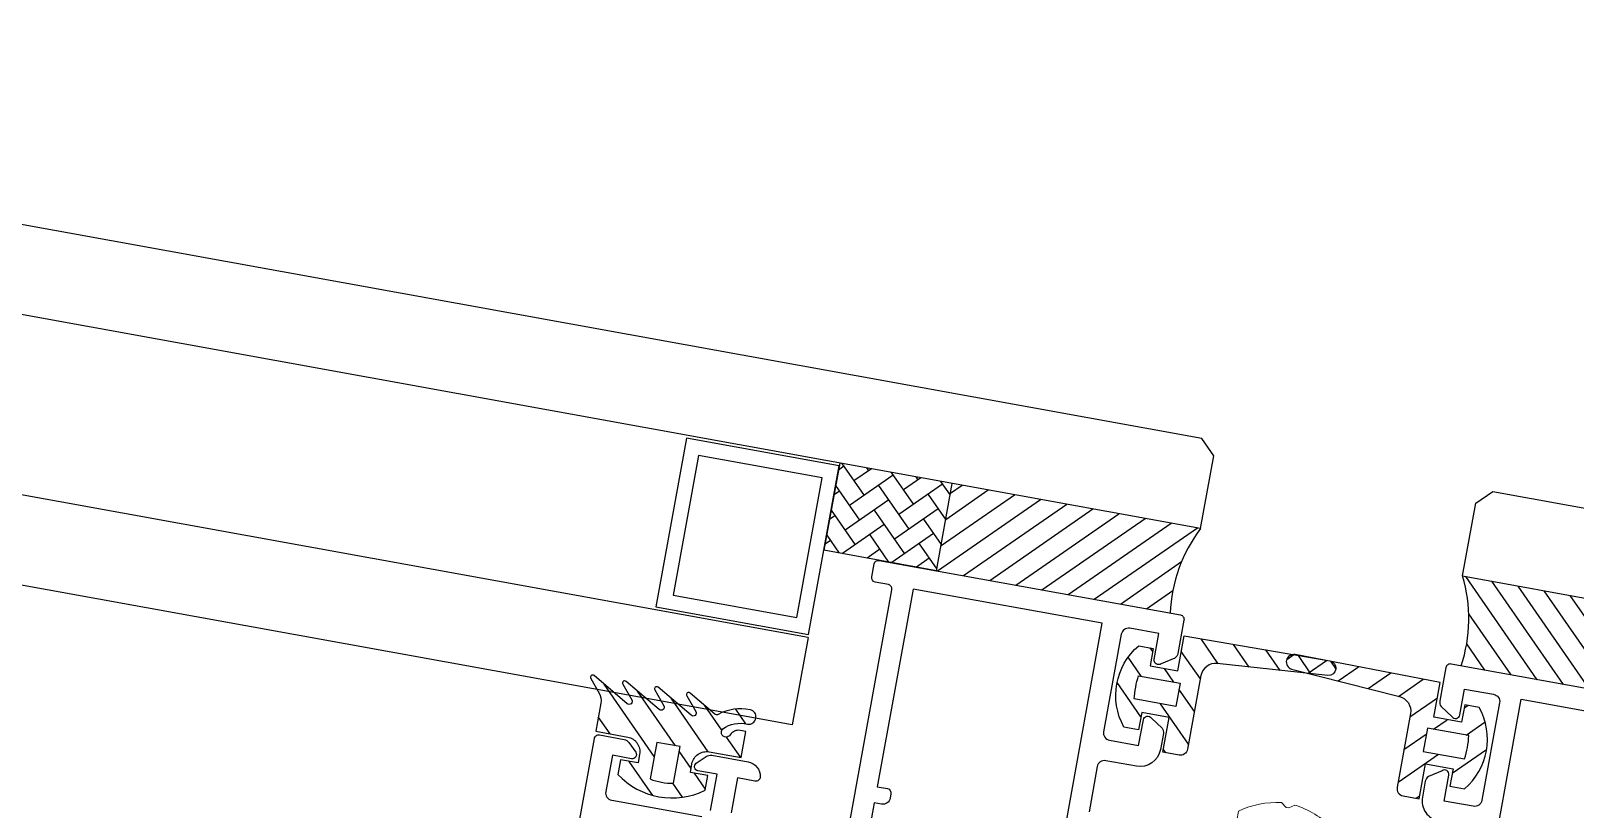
# Model space of a CAD drawing. Header units: millimetres. Extents: x 62878 to 70819, y -67946 to -61850.
# Drawn here: x 66941.45 to 66951.89, y -61950.02 to -61944.75 of the extents above; entities that cross this region are included whole.
import ezdxf

# ---------------------------------------------------------------- set-up
doc = ezdxf.new("R2010")
doc.units = ezdxf.units.MM
doc.linetypes.add('HIDDEN', pattern=[0.375, 0.25, -0.125])
doc.layers.add('BA DÖŞ.-yeni', color=11, linetype='Continuous', lineweight=30)
doc.layers.add('DOGRAMA', color=171, linetype='Continuous', lineweight=0)
pattern_1 = [(304.7168419783434, (66839.52562151843, -61942.53203740763), (-0.1304887958785319, -0.09041148516737688), [])]

# ---------------------------------------------------------------- blocks, each defined once
blk = doc.blocks.new('a2we')
at = {"lineweight": 5, "ltscale": 0.5}
for p, q in [((-196.0144480926461, -415.2868589025547), (-196.5925912144022, -417.2488821181558)), ((-196.0144480926461, -415.2868589025547), (-195.4639709594615, -417.7110762494052)), ((-197.5747968978259, -417.6063757508618), (-196.5747276986959, -417.2423803302317)), ((-194.1582851917165, -418.2620245979042), (-197.5747968978259, -417.6063757508618)), ((-195.1583543907882, -418.6260200186506), (-197.5747968978259, -417.6063757508618)), ((-196.5747276986959, -417.2423803302317), (-194.1582851917165, -418.2620245979042)), ((-197.1143788935161, -419.7428166739272), (-197.1143788935161, -418.4283854465556)), ((-196.8896500078097, -417.895480952812), (-197.0961171580722, -418.3448917148726)), ((-194.1582851917165, -418.2620245979042), (-195.1583543907882, -418.6260200186506)), ((-195.1583543907882, -418.6260200186506), (-194.9264251741961, -419.2953524503964)), ((-198.1144480926461, -420.1068120946153), (-197.1143788935161, -419.7428166739268)), ((-197.1143788935161, -419.7428166739268), (-193.9153324771005, -421.0399975355008)), ((-197.1143788935161, -419.7428166739268), (-193.9153324771005, -421.0399975355008)), ((-194.9154016761394, -420.634479622855), (-194.9154016761394, -419.3608343693425)), ((-194.9154016761721, -421.4039929561312), (-198.1144480926461, -420.1068120946153)), ((-193.9153324771005, -421.0399975355008), (-198.1144480926461, -420.1068120946153)), ((-197.1143788935161, -422.2969096404012), (-197.1143788935162, -420.512330007273)), ((-193.9153324771005, -421.0399975355008), (-194.9154016761721, -421.4039929561312)), ((-194.9154016761721, -423.1885725893157), (-194.9154016761721, -421.4039929561312)), ((-198.1144480926461, -422.6609050610894), (-197.1143788935161, -422.2969096404012)), ((-194.9154016761721, -423.9580859226053), (-198.1144480926461, -422.6609050610894)), ((-193.9153324771005, -423.594090501975), (-198.1144480926461, -422.6609050610894)), ((-197.1143788935161, -422.2969096404012), (-193.9153324771005, -423.594090501975)), ((-197.1143788935161, -422.2969096404012), (-193.9153324771005, -423.594090501975)), ((-197.1143788935161, -424.8510026068752), (-197.1143788935162, -423.0664229737469)), ((-193.9153324771005, -423.594090501975), (-194.9154016761721, -423.9580859226053)), ((-194.9154016761721, -425.7426655557898), (-194.9154016761721, -423.9580859226053)), ((-198.1144480926461, -425.2149980275636), (-197.1143788935161, -424.8510026068752)), ((-197.1143788935161, -424.8510026068752), (-193.9153324771005, -426.1481834684492)), ((-197.1143788935161, -424.8510026068752), (-193.9153324771005, -426.1481834684492)), ((-194.9154016761721, -426.5121788890793), (-198.1144480926461, -425.2149980275636)), ((-193.9153324771005, -426.1481834684492), (-198.1144480926461, -425.2149980275636)), ((-197.1143788935161, -427.3050955733496), (-197.1143788935162, -425.6205159402211)), ((-193.9153324771005, -426.1481834684492), (-194.9154016761721, -426.5121788890793)), ((-194.9154016761721, -428.1967585222638), (-194.9154016761721, -426.5121788890793)), ((-198.1144480926461, -427.669090994038), (-197.1143788935161, -427.3050955733496)), ((-194.9154016761721, -428.9662718555534), (-198.1144480926461, -427.669090994038)), ((-193.9153324771005, -428.6022764349236), (-198.1144480926461, -427.669090994038)), ((-197.1143788935161, -427.3050955733496), (-193.9153324771005, -428.6022764349236)), ((-197.1143788935161, -427.3050955733496), (-193.9153324771005, -428.6022764349236)), ((-197.1143788935161, -429.5591885398237), (-197.1143788935161, -428.0237477951896)), ((-193.9153324771005, -428.6022764349236), (-194.9154016761721, -428.9662718555534)), ((-194.9154016761721, -430.450851488738), (-194.9154016761721, -428.9662718555534)), ((-198.1144480926461, -429.9231839605702), (-197.1143788935161, -429.5591885398237)), ((-194.9154016761721, -431.2203648220857), (-198.1144480926461, -429.9231839605702)), ((-193.9153324771005, -430.8563694013976), (-198.1144480926461, -429.9231839605702)), ((-197.1143788935161, -429.5591885398237), (-193.9153324771005, -430.8563694013976)), ((-197.1143788935161, -429.5591885398237), (-193.9153324771005, -430.8563694013976)), ((-197.1143788935161, -431.8132815063559), (-197.1143788935161, -430.2778407616635)), ((-193.9153324771005, -430.8563694013976), (-194.9154016761721, -431.2203648220857)), ((-194.9154016761721, -432.7049444552304), (-194.9154016761721, -431.2203648220857)), ((-198.1144480926461, -432.177276926986), (-197.1143788935161, -431.8132815063559)), ((-194.9154016761721, -433.4744577885599), (-198.1144480926461, -432.177276926986)), ((-193.9153324771005, -433.1104623678716), (-198.1144480926461, -432.177276926986)), ((-197.1143788935161, -431.8132815063559), (-193.9153324771005, -433.1104623678716)), ((-197.1143788935161, -431.8132815063559), (-193.9153324771005, -433.1104623678716)), ((-197.1143788935161, -434.0673744728301), (-197.1143788935161, -432.5319337281958)), ((-193.9153324771005, -433.1104623678716), (-194.9154016761721, -433.4744577885599)), ((-198.1144480926461, -434.4313698935184), (-197.1143788935161, -434.0673744728301)), ((-197.1143788935161, -434.0673744728301), (-193.9153324771005, -435.364555334404)), ((-197.1143788935161, -434.0673744728301), (-193.9153324771005, -435.364555334404)), ((-194.9154016761721, -434.9590374217446), (-194.9154016761721, -433.4744577885599)), ((-194.9154016761721, -435.7285507550341), (-198.1144480926461, -434.4313698935184)), ((-193.9153324771005, -435.364555334404), (-198.1144480926461, -434.4313698935184)), ((-197.1143788935161, -436.3642339800811), (-197.1143788935161, -434.7860266946118)), ((-193.9153324771005, -435.364555334404), (-194.9154016761721, -435.7285507550341)), ((-198.1144480926461, -436.7282294008277), (-197.1143788935161, -436.3642339800811)), ((-197.1143788935161, -436.3642339800811), (-193.9153324771005, -437.6614148416551)), ((-197.1143788935161, -436.3642339800811), (-193.9153324771005, -437.6614148416551)), ((-194.9154016761721, -437.2558969289955), (-194.9154016761721, -435.7285507550341)), ((-194.9154016761721, -438.0254102623434), (-198.1144480926461, -436.7282294008277)), ((-193.9153324771005, -437.6614148416551), (-198.1144480926461, -436.7282294008277)), ((-197.1143788935161, -438.6610934873901), (-197.1143788935161, -437.1337473134849)), ((-193.9153324771005, -437.6614148416551), (-194.9154016761721, -438.0254102623434)), ((-194.9154016761721, -439.5527564362646), (-194.9154016761721, -438.0254102623434)), ((-198.1144480926461, -439.0250889080787), (-197.1143788935161, -438.6610934873901)), ((-194.9154016761721, -440.3222697695944), (-198.1144480926461, -439.0250889080787)), ((-193.9153324771005, -439.9582743489061), (-198.1144480926461, -439.0250889080787)), ((-197.1143788935161, -438.6610934873901), (-193.9153324771005, -439.9582743489061)), ((-197.1143788935161, -438.6610934873901), (-193.9153324771005, -439.9582743489061)), ((-197.1143788935161, -440.9579529946993), (-197.1143788935161, -439.430606820736)), ((-193.9153324771005, -439.9582743489061), (-194.9154016761721, -440.3222697695944)), ((-194.9154016761721, -441.849615943574), (-194.9154016761721, -440.3222697695944)), ((-198.1144480926461, -441.3219484153295), (-197.1143788935161, -440.9579529946993)), ((-194.9154016761721, -442.6191292769035), (-198.1144480926461, -441.3219484153295)), ((-193.9153324771005, -442.2551338562151), (-198.1144480926461, -441.3219484153295)), ((-197.1143788935161, -440.9579529946993), (-193.9153324771005, -442.2551338562151)), ((-197.1143788935161, -443.2537258831643), (-197.1143788935161, -441.7274663280053)), ((-193.9153324771005, -442.2551338562151), (-194.9154016761721, -442.6191292769035)), ((-194.9154016761721, -444.1453888320787), (-194.9154016761721, -442.6191292769035)), ((-198.1144480926461, -443.6177213039109), (-197.1143788935161, -443.2537258831643)), ((-194.9154016761721, -444.9149021654266), (-198.1144480926461, -443.6177213039109)), ((-193.9153324771005, -444.5509067447383), (-198.1144480926461, -443.6177213039109)), ((-197.1143788935161, -443.2537258831643), (-193.9153324771005, -444.5509067447383)), ((-197.1143788935161, -445.5538642814245), (-197.1143788935161, -444.0232392165685)), ((-193.9153324771005, -444.5509067447383), (-194.9154016761721, -444.9149021654266)), ((-198.1144480926461, -445.9178597020545), (-197.1143788935161, -445.5538642814245)), ((-197.1143788935161, -445.5538642814245), (-193.9153324771005, -446.8510451429402)), ((-197.1143788935161, -445.5538642814245), (-193.9153324771005, -446.8510451429402)), ((-194.9154016761721, -446.4455272302989), (-194.9154016761721, -444.9149021654266)), ((-193.9153324771005, -446.8510451429402), (-198.1144480926461, -445.9178597020545)), ((-194.9154016761721, -447.2150405636282), (-198.1144480926461, -445.9178597020545)), ((-197.1143788935161, -447.8540026795677), (-197.1143788935161, -446.3233776147298)), ((-193.9153324771005, -446.8510451429402), (-194.9154016761721, -447.2150405636282)), ((-197.1143788935161, -447.8540026795677), (-198.1144480926461, -448.2179981003141)), ((-193.9153324771005, -449.1511835411412), (-197.1143788935161, -447.8540026795677)), ((-194.9154016761721, -448.7456656284821), (-194.9154016761721, -447.2150405636282)), ((-194.9154016761721, -449.5151789618299), (-198.1144480926461, -448.2179981003141)), ((-198.1144480926461, -448.2179981003141), (-193.9153324771005, -449.1511835411412)), ((-197.1143788935161, -450.1541410778275), (-197.1143788935161, -448.6235160129718)), ((-193.9153324770423, -449.1511835411412), (-194.9154016761721, -449.5151789618299)), ((-194.9154016761723, -451.0458040266858), (-194.9154016761721, -449.5151789618299)), ((-198.1144480926461, -450.5181364984577), (-197.1143788935161, -450.1541410778275)), ((-194.9154016761721, -451.8153173600317), (-198.1144480926461, -450.5181364984577)), ((-193.9153324770423, -451.4513219393434), (-198.1144480926461, -450.5181364984577)), ((-197.1143788935161, -450.1541410778275), (-193.9153324770423, -451.4513219393434)), ((-197.1143788935161, -453.2868589025547), (-197.1143788935162, -450.9236544111328)), ((-193.9153324770423, -451.4513219393434), (-194.9154016761721, -451.8153173600317)), ((-194.9154016761721, -453.2868589025547), (-194.9154016761721, -451.8153173600317)), ((-192.7980524524961, -453.2868589025547), (-199.230843732796, -453.2868589025547)), ((-199.230843732796, -454.5827171301502), (-199.230843732796, -453.2868589025547)), ((-192.7980524524961, -454.5827171301502), (-192.7980524524961, -453.2868589025547))]:
    blk.add_line(p, q, dxfattribs=at)
blk.add_lwpolyline([(-196.4690204826777, -455.6637351848848), (-196.1125089353335, -455.3998333582319), (-195.9163872499585, -455.3998333582319), (-195.5598757026143, -455.6637351848848)], dxfattribs=at)
for centre, radius, start, end in [((-196.9143788935627, -418.4283854465556), 0.2, 155.3251238657465, 180), ((-195.115401676151, -419.3608343693425), 0.2, 0, 19.11162363728389), ((-195.6603624057317, -449.5292358589606), 6.187568978619671, 234.757305859688, 262.4904896380407), ((-196.3685337795604, -449.5292358589606), 6.187568978619673, 277.5095103619591, 305.2426941403116)]:
    blk.add_arc(centre, radius, start, end, dxfattribs=at)

msp = doc.modelspace()

# ---------------------------------------------------------------- hatches: boundary and pattern name
at = {"layer": 'DOGRAMA', "lineweight": -2}
h = msp.add_hatch(dxfattribs=at)
h.set_pattern_fill('AR-HBONE', color=256, scale=0.03, angle=680.4701671983435, style=0)
h.set_pattern_definition([(304.7168419783434, (66936.35774901925, -61982.77162019427), (-0.03029466006512515, -0.1669797400032067), [0.3599999999999998, -0.12]), (214.7168419783434, (66936.42609155923, -61982.8702573943), (-0.03029466006512515, -0.1669797400032067), [0.3599999999999997, -0.1199999999999999])])
h.paths.add_polyline_path([(66947.0582459024, -61948.30936403967), (66946.8122615139, -61948.26473579057), (66946.91936931173, -61947.67437325821), (66947.68042319827, -61947.81244910369), (66947.5733154004, -61948.40281163604)])
h = msp.add_hatch(dxfattribs=at)
h.set_pattern_fill('ANSI31', color=256, scale=0.03999999999999999, angle=680.4701671983435, style=0)
h.set_pattern_definition([(214.7168419783434, (67075.9003156003, -61985.416826934), (0.07232918813390152, -0.1043910367028256), [])])
h.paths.add_polyline_path([(66947.85030505294, -61948.42511615403, -0.4142135623420975), (66947.87245422832, -61948.45708354414), (66949.15403289237, -61948.68959672195, -0.1532309010706403), (66949.3595344456, -61948.11708548921), (66947.9525037434, -61947.86181190438)])
h.paths.add_polyline_path([(66947.5733154004, -61948.40281163604), (66947.81833766281, -61948.44726532935, -0.4142135623575963), (66947.85030505294, -61948.42511615403), (66947.9525037434, -61947.86181190438), (66947.68042319827, -61947.81244910369)])
h = msp.add_hatch(dxfattribs=at)
h.set_pattern_fill('ANSI31', color=256, scale=0.03999999999999999, angle=680.4701671983435, style=0)
h.set_pattern_definition([(304.7168419783434, (66819.55168917275, -61938.90822358108), (-0.1043910367028256, -0.07232918813390152), [])])
h.paths.add_polyline_path([(66952.4354540545, -61949.25698671717, 0.4142135623420975), (66952.40348666436, -61949.2791358925), (66951.12190800032, -61949.0466227147, 0.1532309010706403), (66951.13062204278, -61948.43840888272), (66952.53765274493, -61948.69368246754)])
h.paths.add_polyline_path([(66952.70262549224, -61949.33340780059), (66952.45760322984, -61949.28895410731, 0.4142135623575963), (66952.4354540545, -61949.25698671717), (66952.53765274493, -61948.69368246754), (66952.80973329011, -61948.74304526823)])
h = msp.add_hatch(dxfattribs=at)
h.set_pattern_fill('ANSI31', color=256, scale=0.05, angle=680.4701671983435, style=0)
h.set_pattern_definition(pattern_1)
edge = h.paths.add_edge_path(flags=16)
edge.add_arc((66949.57829482883, -61949.31030305331), 0.6682513990970956, 162.8411627731875, 176.5925212036123, ccw=False)
edge.add_line((66948.93978692534, -61949.11315440485), (66949.22040011207, -61949.16406525845))
edge.add_line((66949.22040011207, -61949.16406525845), (66949.19183803268, -61949.32149526708))
edge.add_line((66949.19183803268, -61949.32149526708), (66948.91122484596, -61949.27058441346))
edge = h.paths.add_edge_path()
edge.add_line((66949.21342887814, -61949.65063632408), (66949.10519574725, -61949.63099989448))
edge.add_line((66949.10519574725, -61949.63099989448), (66949.14803886632, -61949.39485488151))
edge.add_line((66949.14803886632, -61949.39485488151), (66948.96109073109, -61949.3609374122))
edge.add_line((66948.96109073109, -61949.3609374122), (66948.93966917155, -61949.47900991865))
edge.add_line((66948.93966917155, -61949.47900991865), (66948.84127541614, -61949.46115861904))
edge.add_arc((66949.2277656986, -61949.24670754873), 0.4419999999919373, 130.4091938573527, 209.0244900897088, ccw=False)
edge.add_line((66948.94124269416, -61948.91015358883), (66949.03963644951, -61948.92800488845))
edge.add_line((66949.03963644951, -61948.92800488845), (66949.01821488992, -61949.04607739493))
edge.add_line((66949.01821488992, -61949.04607739493), (66949.20516302521, -61949.07999486427))
edge.add_line((66949.20516302521, -61949.07999486427), (66949.2480061443, -61948.8438498513))
edge.add_line((66949.2480061443, -61948.8438498513), (66950.23300767152, -61949.01340135394))
edge.add_arc((66950.2240820217, -61949.06259823163), 0.04999999999969262, -93.57332122389232, 79.71684197990533, ccw=False)
edge.add_line((66950.22096573174, -61949.11250102452), (66949.47196374656, -61949.03097724366))
edge.add_arc((66949.46028206304, -61949.13029259125), 0.0999999999878824, 83.29157156058402, 169.7168419922108)
edge.add_line((66949.36188830764, -61949.11244129164), (66949.27155140566, -61949.61036509619))
edge.add_arc((66949.22235452796, -61949.60143944637), 0.0500000000068517, 259.7168419813936, 349.71684198139366, ccw=False)
h = msp.add_hatch(dxfattribs=at)
h.set_pattern_fill('ANSI31', color=256, scale=0.05, angle=680.4701671983435, style=0)
h.set_pattern_definition([(214.7168419783434, (67055.92638325461, -61981.79301310745), (0.09041148516737686, -0.130488795878532), [])])
edge = h.paths.add_edge_path(flags=16)
edge.add_arc((66950.50663715754, -61949.47872956622), 0.6682513992635668, 342.8411627860897, 356.5925212163341)
edge.add_line((66951.17370714058, -61949.51844820593), (66950.89309395384, -61949.46753735229))
edge.add_line((66950.89309395384, -61949.46753735229), (66950.86453187442, -61949.62496736094))
edge.add_line((66950.86453187442, -61949.62496736094), (66951.14514506122, -61949.67587821458))
edge = h.paths.add_edge_path()
edge.add_line((66950.72869271127, -61949.92554633849), (66950.83692584222, -61949.9451827681))
edge.add_line((66950.83692584222, -61949.9451827681), (66950.87976896134, -61949.70903775515))
edge.add_line((66950.87976896134, -61949.70903775515), (66951.06671709666, -61949.74295522447))
edge.add_line((66951.06671709666, -61949.74295522447), (66951.04529553704, -61949.86102773095))
edge.add_line((66951.04529553704, -61949.86102773095), (66951.14368929244, -61949.87887903056))
edge.add_arc((66950.857166288, -61949.5423250707), 0.441999999967381, 310.4091938604097, 389.0244900949286)
edge.add_line((66951.24365657041, -61949.32787400036), (66951.14526281503, -61949.31002270071))
edge.add_line((66951.14526281503, -61949.31002270071), (66951.1238412555, -61949.4280952072))
edge.add_line((66951.1238412555, -61949.4280952072), (66950.9368931202, -61949.39417773786))
edge.add_line((66950.9368931202, -61949.39417773786), (66950.97973623931, -61949.15803272494))
edge.add_line((66950.97973623931, -61949.15803272494), (66949.99795061784, -61948.97075562018))
edge.add_arc((66949.989024968, -61949.01995249786), 0.04999999998797214, 79.7168419605211, 253.0070051528448)
edge.add_line((66949.97441222891, -61949.0677695226), (66950.70431608002, -61949.2545594281))
edge.add_arc((66950.68036462995, -61949.3516487068), 0.09999999999598456, -10.283158011890976, 76.1421124163366, ccw=False)
edge.add_line((66950.77875838535, -61949.36950000642), (66950.68842148341, -61949.867423811))
edge.add_arc((66950.73761836109, -61949.87634946081), 0.04999999997821535, 169.7168419754401, 259.7168419754401)
h = msp.add_hatch(dxfattribs=at)
h.set_pattern_fill('ANSI31', color=256, scale=0.05, angle=680.4701671983435, style=0)
h.set_pattern_definition(pattern_1)
edge = h.paths.add_edge_path(flags=16)
edge.add_arc((66945.78590405562, -61949.44040171582), 0.4000000000095408, 248.1798829371236, 271.2538010027869)
edge.add_line((66945.7946565393, -61949.8403059469), (66945.83962724038, -61949.59243401309))
edge.add_line((66945.83962724038, -61949.59243401309), (66945.68219723177, -61949.56387193366))
edge.add_line((66945.68219723177, -61949.56387193366), (66945.63722653067, -61949.81174386745))
edge = h.paths.add_edge_path()
edge.add_arc((66945.78590405556, -61949.44040171581), 0.4999999999976993, 222.8469443317047, 296.5867396227669)
edge.add_line((66946.00968012318, -61949.8875306363), (66946.02753142285, -61949.78913688091))
edge.add_line((66946.02753142285, -61949.78913688091), (66945.9094589164, -61949.76771532136))
edge.add_line((66945.9094589164, -61949.76771532136), (66945.92016969618, -61949.70867906814))
edge.add_arc((66946.01856345155, -61949.72653036772), 0.09999999996165691, 79.71684200228378, 169.7168420056415, ccw=False)
edge.add_line((66946.03641475114, -61949.62813661234), (66946.252881013, -61949.66740947156))
edge.add_line((66946.252881013, -61949.66740947156), (66946.28501335238, -61949.49030071183))
edge.add_line((66946.28501335238, -61949.49030071183), (66946.2461680936, -61949.48325312683))
edge.add_arc((66946.23456474884, -61949.54720906783), 0.06499999998756292, 79.71684198449846, 148.1261774923566)
edge.add_arc((66946.151605611, -61949.49562412501), 0.03268943074315037, 134.2865628647955, 328.1261775082867, ccw=False)
edge.add_arc((66946.2448671126, -61949.63417399849), 0.1992591642565874, 75.36715633446329, 125.63306349446299, ccw=False)
edge.add_arc((66946.30283120301, -61949.39193464107), 0.05002797726033891, 261.2314470240414, 438.7446833140868)
edge.add_arc((66946.24965923627, -61949.66002970689), 0.3233450412595453, 78.77619470733124, 118.1025048617135)
edge.add_arc((66946.08792640158, -61949.35716289201), 0.02000000001698838, 229.7168419175502, 298.10250479562944, ccw=False)
edge.add_line((66946.07499509022, -61949.37242006039), (66945.90713699732, -61949.2301508526))
edge.add_arc((66945.89743851383, -61949.24159372889), 0.01499999999718292, 49.71684199463157, 209.7168419656034)
edge.add_line((66945.88441122626, -61949.24902943858), (66945.94544532604, -61949.35596055914))
edge.add_arc((66945.92807560929, -61949.36587483873), 0.01999999999167164, -130.28315801884548, 29.71684198541459, ccw=False)
edge.add_line((66945.91514429796, -61949.38113200711), (66945.69067073546, -61949.19087799339))
edge.add_arc((66945.68097225194, -61949.20232086968), 0.01500000001600045, 49.71684190982579, 209.7168419104956)
edge.add_line((66945.66794496434, -61949.20975657937), (66945.72897906415, -61949.31668769995))
edge.add_arc((66945.7116093474, -61949.32660197954), 0.01999999999527843, -130.28315800536842, 29.7168420035174, ccw=False)
edge.add_line((66945.69867803607, -61949.34185914793), (66945.47420447356, -61949.15160513416))
edge.add_arc((66945.46450599008, -61949.16304801046), 0.0149999999988752, 49.7168420729733, 209.7168420138775)
edge.add_line((66945.45147870251, -61949.17048372017), (66945.51251280229, -61949.27741484073))
edge.add_arc((66945.49514308551, -61949.28732912031), 0.02000000001334111, -130.2831580689728, 29.716841925980987, ccw=False)
edge.add_line((66945.48221177416, -61949.3025862887), (66945.25773821169, -61949.11233227498))
edge.add_arc((66945.24803972818, -61949.12377515127), 0.01500000001214221, 49.7168419701981, 209.7168419621866)
edge.add_line((66945.2350124406, -61949.13121086097), (66945.29195893492, -61949.23098053836))
edge.add_arc((66945.20511035112, -61949.28055193629), 0.1000000000053039, -10.283158036502073, 29.71684196526172, ccw=False)
edge.add_line((66945.30350410652, -61949.29840323595), (66945.2689434591, -61949.48889647517))
edge.add_line((66945.2689434591, -61949.48889647517), (66945.48540972092, -61949.52816933436))
edge.add_arc((66945.46755842128, -61949.62656308978), 0.1000000000208625, -10.283158013016077, 79.7168419821378, ccw=False)
edge.add_line((66945.56595217671, -61949.6444143894), (66945.55524139691, -61949.70345064266))
edge.add_line((66945.55524139691, -61949.70345064266), (66945.43716889046, -61949.68202908309))
edge.add_line((66945.43716889046, -61949.68202908309), (66945.41931759081, -61949.78042283848))

# ---------------------------------------------------------------- linework, layer by layer
msp.add_lwpolyline([(68896.02066502631, -63031.43519410248), (69030.25944186504, -63071.18378898385), (69185.2789618937, -62547.65255934227), (68892.99857577804, -62461.10726346668, 1.044367817173394), (68063.1984222013, -62298.72991434322, 0.2043746373996395), (63106.96025407397, -62494.78258919505, 0.3539527355379972), (62932.93996584662, -62997.825353625), (63753.18486962488, -65779.59786478638), (64154.95366467919, -67142.15251756221), (65336.72250243354, -66792.62198400985), (65336.69978150922, -66829.11190277508), (65270.53542169294, -66829.0707046726, 0.6267890062731037), (65270.19918370779, -67369.07059999109), (65531.84452784718, -67369.23351688065, 0.9262424964682344), (66130.08755876668, -67369.60602071379), (66391.73290290477, -67369.76893760463, 0.6267427171847498), (66392.06914089088, -66829.76904228561), (66326.14716633759, -66829.72799510749), (66326.16988726193, -66793.2380763422), (67506.155742504, -67144.12829054108), (68467.02457055586, -63899.0863823687), (68625.20366853199, -63946.03714330423), (68896.02440533682, -63031.42256234252)], format="xyb")
at = {"layer": 'BA DÖŞ.-yeni', "linetype": 'HIDDEN', "ltscale": 150}
msp.add_arc((65815.0392658321, -68607.15258971277), 6697.93692342701, 70.74616030420842, 109.2968468472022, dxfattribs=at)
at = {"layer": 'DOGRAMA', "lineweight": -2}
for p, q in [((66949.36824848803, -61947.50887165719), (66900.1807563258, -61938.58492462935)), ((66949.3595344456, -61948.11708548921), (66900.07838089063, -61939.17614574089)), ((66946.70515371606, -61948.85509832297), (66899.87363002813, -61940.35858796528)), ((66946.59804591828, -61949.44546085535), (66899.77125459202, -61940.94980907658)), ((66949.44879094374, -61947.62511671224), (66949.36824848803, -61947.50887165719)), ((66946.91936931173, -61947.67437325821), (66946.8122615139, -61948.26473579057)), ((66949.3595344456, -61948.11708548921), (66949.44879094374, -61947.62511671222)), ((66947.5733154004, -61948.40281163607), (66947.68042319827, -61947.81244910369)), ((66947.5733154004, -61948.40281163607), (66947.68042319827, -61947.81244910369)), ((66951.21987854099, -61947.94644010572), (66951.33612359595, -61947.86589764997)), ((66951.33612359595, -61947.86589764997), (67000.5183187638, -61956.78888365916)), ((66951.13062204278, -61948.43840888272), (66951.21987854099, -61947.94644010572)), ((66947.5733154004, -61948.40281163607), (66946.8122615139, -61948.26473579057)), ((66951.13062204278, -61948.43840888272), (67000.4064786011, -61957.37838761201)), ((66946.70515371606, -61948.85509832297), (66946.59804591828, -61949.44546085535))]:
    msp.add_line(p, q, dxfattribs=at)
msp.add_lwpolyline([(68355.72808668052, -61957.86010398282, 0.2737364000647933), (68066.90955003549, -62277.7212358757, 0.2092949010110247), (68023.71017518625, -62283.85188166666, 0.1983676314706158), (63201.05260393125, -62451.10786955556)], format="xyb", dxfattribs=at)
for points in [[(66946.91579905181, -61947.69405200925), (66945.88266462015, -61947.50661336308), (66945.67558954435, -61948.64798092569), (66946.70872397597, -61948.83541957189)], [(66946.79955399677, -61947.77459446502), (66945.96320707588, -61947.62285841812), (66945.79183459934, -61948.56743846995), (66946.62818152022, -61948.71917451687)]]:
    msp.add_lwpolyline(points, close=True, dxfattribs=at)
at = {"layer": 'DOGRAMA', "lineweight": -2, "ltscale": 0.5}
for points in [[(66946.96862585767, -61950.20379489026), (66947.27209795156, -61948.5311010485, 0.4142135623730951), (66947.24793521484, -61948.49622753198), (66947.15938083496, -61948.48016136231, -0.4142135623730951), (66947.13521809818, -61948.44528784578), (66947.15128426786, -61948.35673346596, -0.4142135623730951), (66947.1861577844, -61948.33257072921), (66949.2229085211, -61948.70209263173, -0.4142135623730951), (66949.24707125785, -61948.73696614824), (66949.20614001292, -61948.96257318999, -0.1989616347783402), (66949.18541310818, -61948.9947500065), (66949.0929599088, -61949.03300030217, -0.6680475602943508), (66949.04636051241, -61949.00297949671), (66949.07805906518, -61948.82826170525), (66948.88127155436, -61948.79255910598, 0.4142135623730951), (66948.8231490269, -61948.83283033385), (66948.7035453193, -61949.49206849503, 0.4142135623730951), (66948.74381654715, -61949.55019102253), (66948.940604058, -61949.58589362183), (66948.97230261072, -61949.41117583036, -0.6680475602943992), (66949.02647809868, -61949.399438326), (66949.09960012572, -61949.46773862807, -0.1991096956271691), (66949.10770437645, -61949.50513603601), (66949.08819469108, -61949.61267057128, -0.4142135623730951), (66948.92545161399, -61949.72543000932), (66948.7188247277, -61949.68794228008, 0.4142135623730951), (66948.66070220023, -61949.72821350796), (66948.60536317129, -61950.03323414971, 0.4142135623730951)], [(66953.0897831083, -61949.40364870751), (66951.05303237154, -61949.03412680498, 0.4142135623730951), (66951.01815885506, -61949.05828954172), (66950.9772276101, -61949.2838965835, 0.1989616347783402), (66950.98533007571, -61949.32130383077), (66951.0584538879, -61949.38959429346, 0.6680475602943508), (66951.1126293758, -61949.3778567891), (66951.14432792854, -61949.20313899766), (66951.34111543937, -61949.23884159693, -0.4142135623730951), (66951.38138666726, -61949.29696412444), (66951.26178295964, -61949.95620228564, -0.4142135623730951), (66951.20366043215, -61949.99647351349), (66951.00687292131, -61949.96077091423), (66951.03857147411, -61949.78605312275, 0.6680475602943992), (66950.99197207775, -61949.75603231734), (66950.89951709317, -61949.79429245235, 0.1991096956271691), (66950.87879197364, -61949.82645942949), (66950.85928228823, -61949.93399396476, 0.4142135623730951), (66950.97204172633, -61950.09673704182)], [(66944.68699109089, -61952.69653290114), (66945.26001780924, -61949.53809335288, -0.4142135623730951), (66945.29489132579, -61949.51393061614), (66945.46146211427, -61949.54415108131, -0.1991096956269791), (66945.49362909142, -61949.56487620089), (66945.53959467092, -61949.63121725379, -0.6680969080520953), (66945.51129731236, -61949.67515149897), (66945.38170289714, -61949.65163955223), (66945.33707464805, -61949.89762394072, 0.4142135623730951), (66945.37734587591, -61949.95574646824), (66945.98738715937, -61950.06642452601, 0.4142135623730951)], [(66946.04550968687, -61950.02615329812), (66946.090137936, -61949.78016890964), (66945.96053368138, -61949.75665517776, -0.6680969080520438), (66945.94947353777, -61949.70558041272), (66946.01581459068, -61949.65961483319, -0.1989616347782854), (66946.053221838, -61949.65151236758), (66946.29921606588, -61949.69614240179, -0.3728392455561729), (66946.381297514, -61949.79814775377, -0.4568501953068724), (66946.34596169999, -61949.82658228869), (66946.22788919357, -61949.80516072913), (66946.18504607439, -61950.04130574205, 0.4142135623730951)]]:
    msp.add_lwpolyline(points, format="xyb", dxfattribs=at)
at = {"layer": 'DOGRAMA', "linetype": 'ByBlock', "lineweight": -2}
for points in [[(66948.45154574406, -61950.09679671006), (66948.69432341916, -61948.75864163668), (66947.41520459898, -61948.52657474135), (66947.17242692393, -61949.86472981477), (66947.24130255266, -61949.87722572451, -0.4142135623730951), (66947.26546528941, -61949.91209924103), (66947.26010989951, -61949.94161736766, -0.4142135623730951), (66947.20198737201, -61949.98188859555), (66947.1527904943, -61949.97296294571), (66947.10459198526, -61950.23862608529, 0.4142135623730951)], [(66952.29816642625, -61951.63822764518), (66951.04856573264, -61951.41151613978, -0.4142135623730951), (66951.0082945048, -61951.35339361227), (66951.04097309388, -61951.17327400362), (66951.08227929607, -61951.15846990755), (66951.04880624419, -61951.13009882376), (66951.05917070872, -61951.07297140939, 0.9999999999999998), (66951.06988148854, -61951.01393515614), (66951.08416252825, -61950.9352201518, 0.9999999999999998), (66951.09487330803, -61950.87618389858), (66951.12075769252, -61950.73351295324, -0.4142135623730951), (66951.17888022002, -61950.69324172538), (66951.31663147759, -61950.71823354487, 0.4142135623730951), (66951.37475400511, -61950.67796231697), (66951.37832426504, -61950.65828356594, 0.4142135623730951), (66951.35416152832, -61950.62341004937), (66951.2852858995, -61950.61091413966), (66951.5280635746, -61949.27275906624), (66952.80718239478, -61949.50482596153)]]:
    msp.add_lwpolyline(points, format="xyb", dxfattribs=at)
at = {"layer": 'DOGRAMA', "lineweight": -2}
for points in [[(66949.21342887814, -61949.65063632408), (66949.10519574725, -61949.63099989448), (66949.14803886632, -61949.39485488151), (66948.96109073109, -61949.3609374122), (66948.93966917155, -61949.47900991865), (66948.84127541614, -61949.46115861904, -0.3571428571427583), (66948.94124269416, -61948.91015358883), (66949.03963644951, -61948.92800488845), (66949.01821488992, -61949.04607739493), (66949.20516302521, -61949.07999486427), (66949.2480061443, -61948.8438498513), (66950.23300767152, -61949.01340135394, -0.9430953754055073), (66950.22096573174, -61949.11250102452), (66949.47196374656, -61949.03097724366, 0.3960555621610378), (66949.36188830764, -61949.11244129164), (66949.27155140566, -61949.61036509619, -0.4142135623731011)], [(66950.72869271127, -61949.92554633849), (66950.83692584222, -61949.9451827681), (66950.87976896134, -61949.70903775515), (66951.06671709666, -61949.74295522447), (66951.04529553704, -61949.86102773095), (66951.14368929244, -61949.87887903056, 0.3571428571427583), (66951.24365657041, -61949.32787400036), (66951.14526281503, -61949.31002270071), (66951.1238412555, -61949.4280952072), (66950.9368931202, -61949.39417773786), (66950.97973623931, -61949.15803272494), (66949.99795061784, -61948.97075562018, 0.9430953754055073), (66949.97441222891, -61949.0677695226), (66950.70431608002, -61949.2545594281, -0.3960555621610378), (66950.77875838535, -61949.36950000642), (66950.68842148341, -61949.867423811, 0.4142135623731011)], [(66945.41931759081, -61949.78042283848, 0.3333333333332296), (66946.00968012318, -61949.8875306363), (66946.02753142285, -61949.78913688091), (66945.9094589164, -61949.76771532136), (66945.92016969618, -61949.70867906814, -0.4142135623730951), (66946.03641475114, -61949.62813661234), (66946.252881013, -61949.66740947156), (66946.28501335238, -61949.49030071183), (66946.2461680936, -61949.48325312683, 0.3076847592325949), (66946.17936590165, -61949.51288579193, -1.128701775595035), (66946.1287803003, -61949.47222318327, -0.2229122392588673), (66946.29520476706, -61949.44137790131, 0.9785310008372164), (66946.31259573024, -61949.34286884323, 0.1732976222504512), (66946.09734741048, -61949.37480501751, -0.3075716929246892), (66946.07499509022, -61949.37242006039), (66945.90713699732, -61949.2301508526, 0.8390996311771624), (66945.88441122626, -61949.24902943858), (66945.94544532604, -61949.35596055914, -0.8390996311772869), (66945.91514429796, -61949.38113200711), (66945.69067073546, -61949.19087799339, 0.8390996311771624), (66945.66794496434, -61949.20975657937), (66945.72897906415, -61949.31668769995, -0.839099631177325), (66945.69867803607, -61949.34185914793), (66945.47420447356, -61949.15160513416, 0.8390996311769768), (66945.45147870251, -61949.17048372017), (66945.51251280229, -61949.27741484073, -0.8390996311770358), (66945.48221177416, -61949.3025862887), (66945.25773821169, -61949.11233227498, 0.8390996311781366), (66945.2350124406, -61949.13121086097), (66945.29195893492, -61949.23098053836, -0.1763269807084491), (66945.30350410652, -61949.29840323595), (66945.2689434591, -61949.48889647517), (66945.48540972092, -61949.52816933436, -0.4142135623728453), (66945.56595217671, -61949.6444143894), (66945.55524139691, -61949.70345064266), (66945.43716889046, -61949.68202908309)], [(66948.91122484596, -61949.27058441346, -0.0600737299861167), (66948.93978692534, -61949.11315440485), (66949.22040011207, -61949.16406525845), (66949.19183803268, -61949.32149526708)], [(66951.14514506122, -61949.67587821458, 0.0600737299861167), (66951.17370714058, -61949.51844820593), (66950.89309395384, -61949.46753735229), (66950.86453187442, -61949.62496736094)], [(66945.63722653067, -61949.81174386745, 0.1010205144335734), (66945.7946565393, -61949.8403059469), (66945.83962724038, -61949.59243401309), (66945.68219723177, -61949.56387193366)], [(66945.63722653067, -61949.81174386745, 0.1010205144335734), (66945.7946565393, -61949.8403059469), (66945.83962724038, -61949.59243401309), (66945.68219723177, -61949.56387193366)]]:
    msp.add_lwpolyline(points, format="xyb", close=True, dxfattribs=at)
for centre, start, end in [((66950.16891828353, -61948.73074966861), 142.831074259335, 177.6779652827334), ((66950.15724841974, -61948.72863243836), 341.7557186733641, 16.60260969655528)]:
    msp.add_arc(centre, 1.015719411173231, start, end, dxfattribs=at)

# ---------------------------------------------------------------- block references
at = {"layer": 'DOGRAMA', "linetype": 'ByBlock', "lineweight": -2, "xscale": 0.1000000000032262, "yscale": 0.1000000000032262, "zscale": 0.1000000000032262, "rotation": 169.7168419785869}
msp.add_blockref('a2we', (66922.53074371236, -61991.31511631729), dxfattribs=at)

doc.saveas('drawing.dxf')
